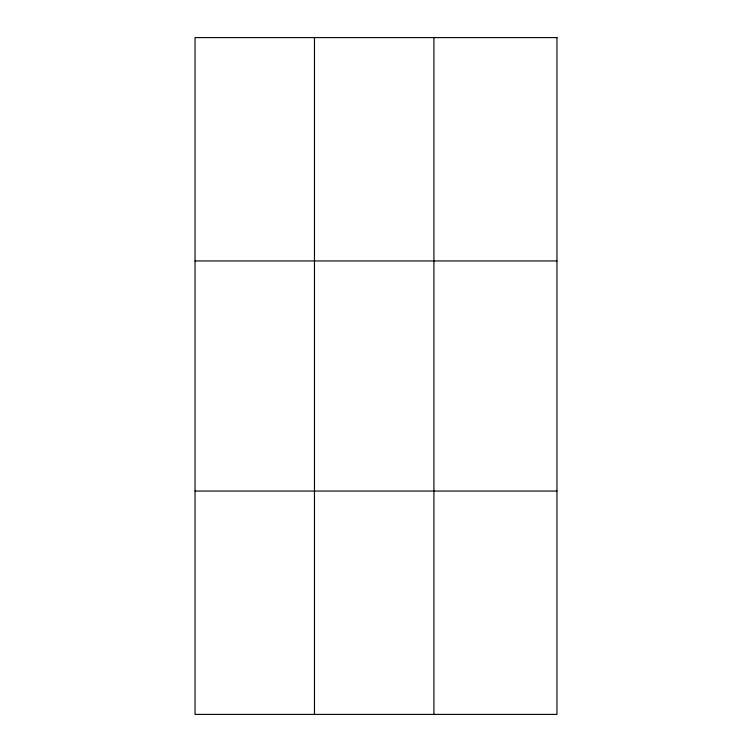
<?xml version="1.0" encoding="UTF-8"?>
<svg xmlns="http://www.w3.org/2000/svg" width="752" height="752" viewBox="0 0 752 752"><rect width="100%" height="100%" fill="white"/><g stroke="black" fill="none" stroke-linecap="round" stroke-linejoin="round"><path stroke-width="1.13" d="M314.468 714.4L314.468 37.6M433.913 714.4L433.913 37.6M195.031 260.944L556.969 260.944M195.031 491.056L556.969 491.056M556.969 37.6L556.969 714.4L195.031 714.4L195.031 37.6L556.969 37.6"/></g></svg>
